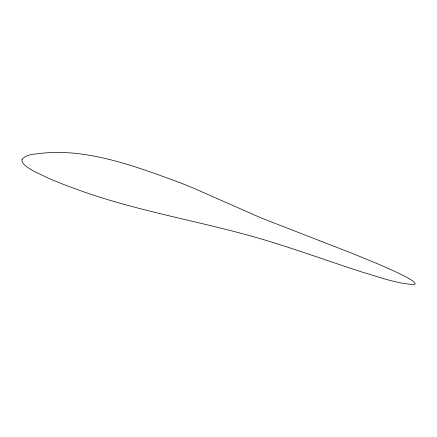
<?xml version="1.0" encoding="UTF-8"?>
<svg xmlns="http://www.w3.org/2000/svg" width="437" height="437" viewBox="0 0 437 437"><rect width="100%" height="100%" fill="white"/><g stroke="black" fill="none" stroke-linecap="round" stroke-linejoin="round"><path stroke-width="0.66" d="M22.069 159.341C21.189 162.302 24.117 164.574 26.089 166.268A105.317 13.634 16 0 0 35.517 172.085L50.091 178.946A108.889 14.06 16 0 0 76.114 189.084C140.512 212.863 208.952 222.247 274.256 242.917C304.108 252.22 333.529 262.839 363.284 272.437C379.595 277.162 395.878 283.313 412.932 284.525A36.156 4.649 18.5 0 0 415.15 283.531L412.97 281.04L406.628 277.211L396.769 272.289L379.223 264.461L352.113 253.334L261.605 218.134L192.051 187.517A185.348 22.451 15.4 0 0 177.46 181.737C144.243 169.578 110.545 157.047 75.137 153.294C64.064 152.229 52.893 152.218 41.815 153.212C35.244 154.387 26.679 153.72 22.069 159.341"/></g></svg>
